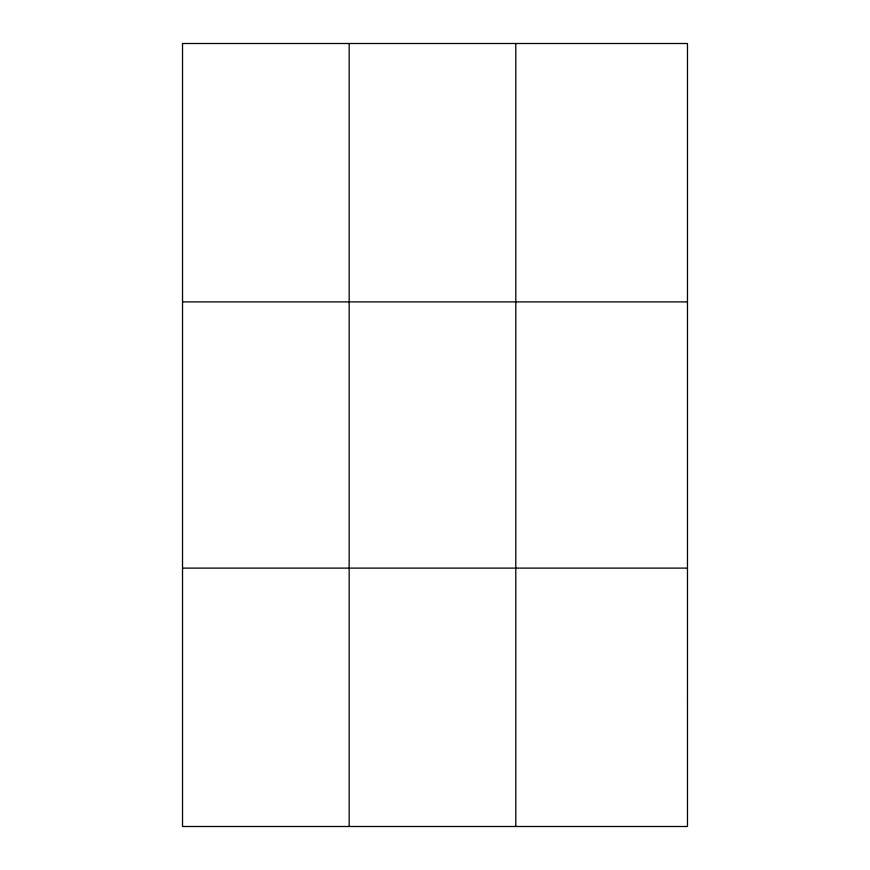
<?xml version="1.0" encoding="UTF-8"?>
<svg xmlns="http://www.w3.org/2000/svg" width="870" height="870" viewBox="0 0 870 870"><rect width="100%" height="100%" fill="white"/><g stroke="black" fill="none" stroke-linecap="round" stroke-linejoin="round"><path stroke-width="1.3" d="M349.164 43.5L349.164 826.5M515.79 43.5L515.79 826.5M182.526 301.89L687.474 301.89M182.526 568.11L687.474 568.11M687.474 697.305L687.474 826.5L182.526 826.5L182.526 43.5L687.474 43.5L687.474 697.305"/></g></svg>
